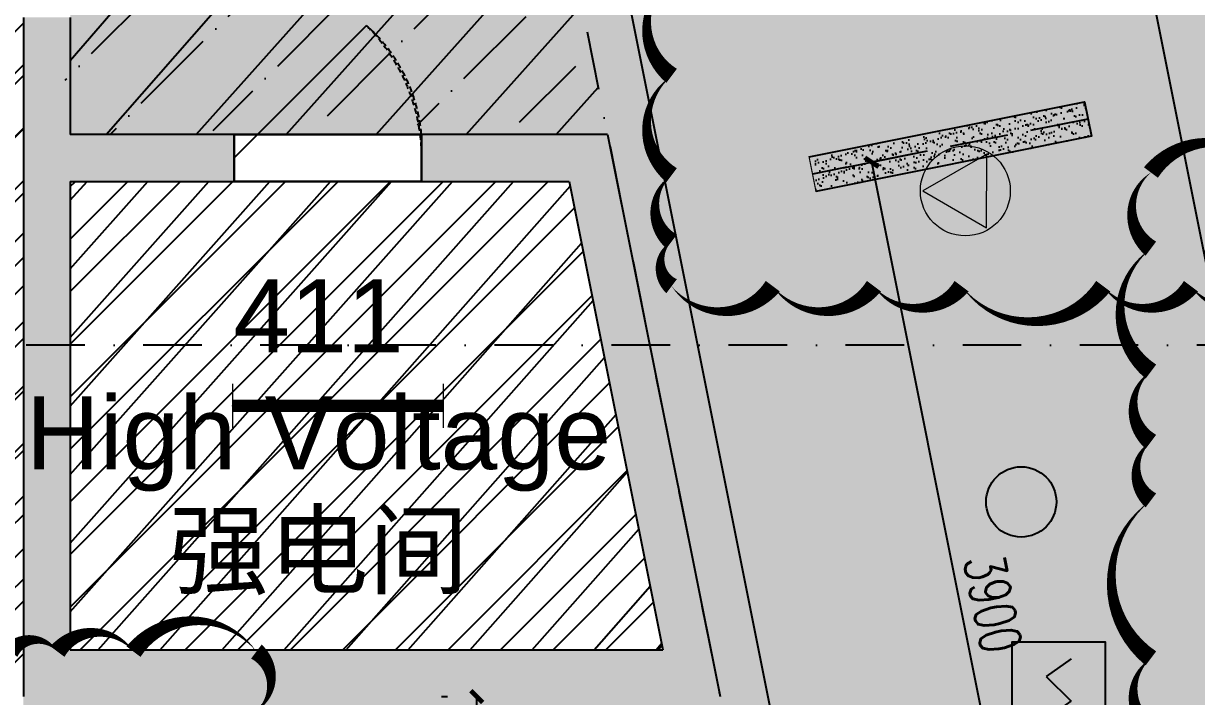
# Model space of a CAD drawing. Extents: x -354516 to 794396, y -401250 to -150594.
# Drawn here: x -20900 to -15889, y -334650 to -331776 of the extents above; entities that cross this region are included whole.
import ezdxf
from ezdxf.enums import TextEntityAlignment as Align

# ---------------------------------------------------------------- set-up
doc = ezdxf.new("R2010")
doc.units = 0
doc.header["$LTSCALE"] = 1000
doc.header["$MEASUREMENT"] = 0
for name, pattern in [('$0$HIDDEN', [0.375, 0.25, -0.125, 0, 0]), ('DASH', [0.35, 0.25, -0.1]), ('DASHDOT2', [0.5, 0.25, -0.125, 0, -0.125]), ('DOTE', [2.4200000000000004, 2, -0.2, 0.02, -0.2])]:
    doc.linetypes.add(name, pattern=pattern)
for name, color, linetype in [('0-吊顶材质', 251, 'Continuous'), ('0-吊顶边界', 36, 'Continuous'), ('0-房间名称', 2, 'Continuous'), ('0-火灾自动报警', 1, 'Continuous'), ('0-灯具', 20, 'Continuous'), ('0-灯具1', 40, 'Continuous'), ('0-灯具修改0109', 140, 'Continuous'), ('0-设备风口（修改）', 71, 'Continuous'), ('A-轴线1', 1, 'DOTE'), ('BPM', 4, 'Continuous'), ('LINE', 11, 'Continuous'), ('PUB_DIM', 3, 'Continuous'), ('S-PLT', 30, 'Continuous'), ('WALL', 2, 'Continuous'), ('墙体', 7, 'Continuous'), ('门图', 134, 'Continuous')]:
    doc.layers.add(name, color=color, linetype=linetype)
doc.layers.add('0-地面材质_material hatch', color=251, linetype='Continuous', transparency=0.3)
doc.layers.add('DIM_MODI-天花修改', color=3, linetype='Continuous', plot=False)
doc.styles.add('510p-04$0$Arial_2', font='arial.ttf', dxfattribs={"height": 6.392964071856287})
doc.styles.add('DIM_FONT', font='SIMPLEX', dxfattribs={"width": 0.7, "bigfont": 'GBCBIG'})
doc.dimstyles.new('_TCH_ARCH&&50', dxfattribs={"dimscale": 0.5, "dimtxt": 350, "dimasz": 100, "dimexe": 250, "dimexo": 300, "dimgap": 100, "dimtad": 1, "dimdec": 0, "dimzin": 0, "dimdsep": 46, "dimtxsty": 'DIM_FONT', "dimblk": 'ARCHTICK', "dimcen": 0.09, "dimclrd": 3, "dimclre": 3, "dimclrt": 7, "dimazin": 2, "dimtfac": 1, "dimtdec": 0, "dimtix": 1, "dimtmove": 2, "dimatfit": 3, "dimfxl": 0, "dimtolj": 1, "dimtzin": 0, "dimarcsym": 0})
pattern_1 = [(37.50000000000001, (-498310856.1664238, -3090192758.000448), (-7.086752787330918, 216.7676740139804), [0, -171, 0, -191.25, 0, -182.8125]), (7.499999999999999, (-498310856.1664238, -3090192758.000448), (199.0998793426193, 317.4914323383458), [0, -92.25, 0, -154.125, 0, -59.0625]), (327.5, (-498310994.5414238, -3090192758.000448), (350.3409594470432, 0.636643522908556), [0, -56.25, 0, -202.5, 0, -264.375]), (317.5, (-498310994.5414238, -3090192758.000448), (338.189243014383, 98.73850105510306), [0, -28.125, 0, -132.75, 0, -151.875])]
pattern_2 = [(45, (0, -378450), (-112.2532015133644, 112.2532015133644), [])]
pattern_3 = [(45, (-498310856.1664237, -3090192758.000448), (-212.1320343559642, 212.1320343559643), []), (45, (-498310644.0343897, -3090192758.000448), (-212.1320343559642, 212.1320343559643), [375, -75, 0, -75])]
pattern_4 = [(45, (-498310856.1664237, -3090192758.000448), (-132.5825214724777, 132.5825214724777), [])]

# ---------------------------------------------------------------- blocks, each defined once
blk = doc.blocks.new('PFV1')
at = {"color": 0, "linetype": 'ByBlock', "lineweight": -2}
for p, q in [((-8.876596426136985, 246.3417198565585), (-255.8765964261368, -179.4582801434426)), ((236.3234035738633, -180.4582801434426), (-8.876596426136985, 246.3417198565585)), ((-255.8765964261368, -179.4582801434426), (236.3234035738633, -180.4582801434426))]:
    blk.add_line(p, q, dxfattribs=at)
blk.add_circle((-9.476596436230466, -37.85828015566221), 300, dxfattribs=at)
blk = doc.blocks.new('$TwtSys$00000125')
blk.add_circle((0, 0, 1e-08), 0.6666666666666666)
blk = doc.blocks.new('510p-04$0$material tag')
blk = doc.blocks.new('dsgdfgdgd')
at = {"layer": '0-灯具1', "linetype": 'ByBlock'}
h = blk.add_hatch(dxfattribs=at)
h.set_pattern_fill('AR-SAND', color=256, scale=20)
h.set_pattern_definition([(37.50000000000001, (41936.38350665569, 6586.540706634521), (-1.60003129598405, 48.94132373293424), [0, -38.608, 0, -43.18000000000001, 0, -41.27500000000001]), (7.499999999999999, (41936.38350665569, 6586.540706634521), (44.95232831380026, 71.68251005683541), [0, -20.828, 0, -34.798, 0, -13.335]), (327.5, (41905.14150665569, 6586.540706634521), (79.0992370241458, 0.14371846785457), [0, -12.7, 0, -45.72, 0, -59.69]), (317.5, (41905.14150665569, 6586.540706634521), (76.35564524722973, 22.29293232572163), [0, -6.35, 0, -29.972, 0, -34.29])])
h.paths.add_polyline_path([(-600, -75), (-600, 75), (600, 75), (600, -75)])
at = {"layer": '0-灯具', "linetype": 'ByBlock'}
blk.add_lwpolyline([(-600, 75), (600, 75), (600, -75), (-600, -75)], dxfattribs=at)
at = {"layer": '0-灯具1', "color": 3, "linetype": 'DASH'}
blk.add_line((600, 0), (-600, 0), dxfattribs=at)
at = {"layer": '0-灯具1', "const_width": 5}
blk.add_lwpolyline([(-600, -75), (-600, 75), (600, 75), (600, -75)], close=True, dxfattribs=at)
blk = doc.blocks.new('YG')
at = {"layer": 'BPM', "color": 6, "ltscale": 2}
for p, q in [((53.03300858906005, 328.0330085889436), (-53.03300858894363, 253.03300858906)), ((-53.03300858894363, 253.03300858906), (53.03300858906005, 146.9669914110564)), ((-53.03300858906005, 71.96699141105637), (53.03300858906005, 146.9669914110564))]:
    blk.add_line(p, q, dxfattribs=at)
at = {"layer": 'BPM'}
blk.add_lwpolyline([(-200, 0), (200, 0), (200, 400), (-200, 400)], close=True, dxfattribs=at)
blk = doc.blocks.new('GRID')
at = {"layer": '墙体', "color": 250, "linetype": 'DASHDOT2', "lineweight": -3}
for p, q in [((17951.89992578036, 80687.29082160734), (34670.22339015937, -2904.326500287803)), ((57305.26613675383, 51886.54070517188), (-19063.61649328339, 51886.54070517182))]:
    blk.add_line(p, q, dxfattribs=at)
blk = doc.blocks.new('_ArchTick')
at = {"color": 0, "linetype": 'ByBlock', "const_width": 0.4}
blk.add_lwpolyline([(-0.5, -0.5), (0.5, 0.5)], dxfattribs=at)
blk = doc.blocks.new('*D252')
at = {"layer": 'Defpoints', "color": 0}
for p in [(-18963.49051553565, -334649.999998092), (-18963.49051553569, -334649.999998092), (-19198.50971532988, -335100.0000018186)]:
    blk.add_point(p, dxfattribs=at)
at = {"layer": 'PUB_DIM', "color": 3, "lineweight": -2}
for p, q in [((-19113.49051553565, -334649.999998092), (-19088.49051553569, -334649.999998092)), ((-18963.49051553569, -335100.0000018186), (-18963.49051553569, -334649.999998092)), ((-19048.50971532988, -335100.0000018186), (-18838.49051553569, -335100.0000018186))]:
    blk.add_line(p, q, dxfattribs=at)
at = {"layer": 'PUB_DIM', "color": 3, "lineweight": -2, "xscale": 50, "yscale": 50, "zscale": 50}
for p, rotation in [((-18963.49051553569, -334649.999998092), 90), ((-18963.49051553569, -335100.0000018186), 270)]:
    blk.add_blockref('_ArchTick', p, dxfattribs=dict(at, rotation=rotation))
at = {"layer": 'PUB_DIM', "color": 7, "insert": (-19100.99051553564, -334874.9999999553), "char_height": 175, "attachment_point": 5, "rotation": 90, "style": 'DIM_FONT'}
blk.add_mtext('\\A1;450', dxfattribs=at)
blk = doc.blocks.new('*D410')
at = {"layer": 'Defpoints', "color": 0}
for p in [(-16940.90336402203, -332301.288130394), (-17276.11968149169, -332368.3319455616), (-16176.0443848255, -336125.551557955)]:
    blk.add_point(p, dxfattribs=at)
at = {"layer": 'PUB_DIM', "color": 3, "lineweight": -2}
for p, q in [((-17087.99041882457, -332330.7057834193), (-17398.69222716047, -332392.846656416)), ((-16511.26070229516, -336192.5953731227), (-17276.11968149169, -332368.3319455616)), ((-16323.13143962804, -336154.9692109803), (-16633.83324796394, -336217.1100839771))]:
    blk.add_line(p, q, dxfattribs=at)
at = {"layer": 'PUB_DIM', "color": 3, "lineweight": -2, "xscale": 50, "yscale": 50, "zscale": 50}
for p, rotation in [((-17276.11968149169, -332368.3319455616), 101.3100231404074), ((-16511.26070229516, -336192.5953731227), 281.3100231404075)]:
    blk.add_blockref('_ArchTick', p, dxfattribs=dict(at, rotation=rotation))
at = {"layer": 'PUB_DIM', "color": 7, "insert": (-16758.86039165776, -334253.4974774023), "char_height": 175, "attachment_point": 5, "rotation": 281.31002314040745, "style": 'DIM_FONT'}
blk.add_mtext('\\A1;3900', dxfattribs=at)
blk = doc.blocks.new('PLM4')
at = {"color": 0, "linetype": 'ByBlock', "lineweight": -2}
for p, q in [((-600.0000000003638, 125), (-600.0000000003638, -125)), ((600.0000000003638, 125), (600.0000000003638, -125)), ((-600.0000000003638, 0), (600.0000000003638, 0))]:
    blk.add_line(p, q, dxfattribs=at)
at = {"color": 0, "linetype": 'ByBlock', "lineweight": -2, "const_width": 70}
blk.add_lwpolyline([(-600.0000000003638, 0), (600.0000000003638, 0)], dxfattribs=at)
at = {"color": 0, "linetype": 'ByBlock', "lineweight": -2}
for p in [(-600.0000000003638, 0), (0, 0), (600.0000000003638, 0)]:
    blk.add_point(p, dxfattribs=at)

msp = doc.modelspace()

# ---------------------------------------------------------------- hatches: boundary and pattern name
at = {"layer": '0-吊顶材质'}
h = msp.add_hatch(dxfattribs=at)
h.set_pattern_fill('AR-SAND', color=256, scale=112.5)
h.set_pattern_definition(pattern_1)
h.paths.add_polyline_path([(15808.94753703054, -332989.2170337616), (7900.000000060914, -332949.9999981248), (7900.000000060914, -332750.0011282288), (7100.000000060914, -332750.0011282288), (7100.000000060914, -332949.9999981248), (-7099.999999939086, -332949.9999981248), (-7099.999999939086, -332750.0011282288), (-7899.999999939086, -332750.0011282288), (-7899.999999939086, -332949.9999981248), (-14542.04931270945, -332949.9999981248), (-14582.0591033684, -332750.0031314217), (-15856.80864059794, -332750.0011282288), (-16296.80599462855, -330549.9999943101), (-15208.88730609286, -330549.9999962174), (-15208.88730609286, -329750.0000000321), (-15828.88730621207, -329750.0000000321), (-15829.8378740536, -329449.9999981248), (16208.88263005149, -329449.9999981248), (16208.88262999189, -329849.9999981248), (15508.88263005149, -329849.9999981248), (15508.88263005149, -330649.9999981248), (16268.97581037458, -330689.2170337616)])
h = msp.add_hatch(dxfattribs=at)
h.set_pattern_fill('AR-SAND', color=256, scale=112.5)
h.set_pattern_definition(pattern_1)
h.paths.add_polyline_path([(-27365.00971513856, -338749.9999981248), (-27365.00971549618, -336849.9999962174), (-21299.99999993909, -336849.9999947869), (-21299.99999993909, -337050.0000014626), (-20699.99999993909, -337050.0000014626), (-20699.99999993909, -334649.9999981248), (-17924.27878248561, -334649.9999981248), (-18404.27246141303, -332249.9292860352), (-20699.99999993909, -332249.9918256127), (-20699.99999993909, -330450.0000014626), (-20499.99999993909, -330450.0000014626), (-20499.99999993909, -330249.9999962174), (-18600.37271910775, -330250.0002861344), (-16900.37277674544, -338749.9999981248)])
h = msp.add_hatch(dxfattribs=at)
h.set_pattern_fill('EARTH', color=256, scale=1500)
h.set_pattern_definition([(0, (-498310856.1664238, -3090192758.000448), (375, 375), [375, -375]), (0, (-498310856.1664238, -3090192617.375448), (375, 375), [375, -375]), (0, (-498310856.1664238, -3090192476.750448), (375, 375), [375, -375]), (90, (-498310809.2914238, -3090192429.875448), (-374.9999999999999, 375), [375, -375]), (90, (-498310668.6664238, -3090192429.875448), (-374.9999999999999, 375), [375, -375]), (90, (-498310528.0414238, -3090192429.875448), (-374.9999999999999, 375), [375, -375])])
h.paths.add_polyline_path([(-8103.715947328688, -373809.9999981248), (-8639.715947388293, -371129.9999981248), (-7976.840821384074, -371129.9999981248), (-8738.3027152406, -367322.7170214974), (-8934.418992160441, -367361.9395394647), (-9267.810253082396, -365694.9518947923), (-9071.694624959113, -365655.7287693345), (-11035.34246486294, -355837.570359739), (-11231.45859986413, -355876.7935872399), (-11564.85000276435, -354209.805232557), (-11368.73437464106, -354170.5821070992), (-12441.28369611371, -348807.8642034852), (-12637.39983111489, -348847.0874309861), (-12970.79123401511, -347180.0990763032), (-12774.67560589183, -347140.8759508454), (-14767.72463184464, -337175.6308198296), (-14963.83627062905, -337214.8531475388), (-16296.80599462855, -330549.9999943101), (-16408.88730609286, -330549.9999943101), (-16408.88730603326, -330249.9999962174), (-18600.37271910775, -330250.0002861344), (-9888.598650871398, -373808.8313947045)])
h = msp.add_hatch(dxfattribs=at)
h.set_pattern_fill('ANSI31', color=256, scale=100)
h.set_pattern_definition(pattern_2)
h.paths.add_polyline_path([(-24000.00467675924, -330450.0000014626), (-20899.99999987942, -330450.0000014626), (-20899.99999740809, -336449.9293022461), (-24000.00467428791, -336449.9293022461)])
h = msp.add_hatch(dxfattribs=at)
h.set_pattern_fill('ANSI31', color=256, scale=100)
h.set_pattern_definition(pattern_2)
h.paths.add_polyline_path([(-18428.294338132, -333150.0000014626), (-20699.99999993923, -333150.0000014626), (-20699.99999993923, -334017.828667196), (-18254.72860498534, -334017.828667196)])
h.paths.add_polyline_path([(-18254.72860498534, -334017.828667196), (-20699.99999993923, -334017.828667196), (-20699.99999993923, -334450.0000014624), (-18168.29433813205, -334450.0000014624)])
h.paths.add_polyline_path([(-18568.29433813202, -332450.0000014626), (-20699.99999993923, -332450.0000014626), (-20699.99999993923, -333150.0000014626), (-18428.294338132, -333150.0000014626)])
h.paths.add_polyline_path([(-14706.01009320919, -333150.0000014626), (-15368.88262997628, -333150.0000014626), (-15194.93946405477, -334019.7158310702, -0.1251437151764698), (-14488.4908749591, -334237.5960927131)])
h.paths.add_polyline_path([(-15368.88262997628, -333150.0000014626), (-15572.84808604213, -333150.0000014626), (-15399.28235290364, -334017.828667196), (-15270.15867858988, -334017.828667196, -0.01254245348242485), (-15194.93946405477, -334019.7158310702)])
h.paths.add_polyline_path([(-15408.8824039473, -332950.0011316076), (-15612.84786001126, -332950.0011316076), (-15572.84808604213, -333150.0000014626), (-15368.88262997628, -333150.0000014626)])
h.paths.add_polyline_path([(-14746.00986718021, -332950.0011316076), (-15408.8824039473, -332950.0011316076), (-15368.88262997628, -333150.0000014626), (-14706.01009320919, -333150.0000014626)])
h.paths.add_polyline_path([(-14488.4908749591, -334237.5960927131, 0.12514371517647), (-15194.93946405477, -334019.7158310702), (-15061.89185333272, -334684.9538846805), (-14571.6015154873, -334586.8958171114), (-14424.51441413344, -334557.4783968414)])
h.paths.add_polyline_path([(-15194.93946405477, -334019.7158310702, 0.0125424534824263), (-15270.15867858989, -334017.828667196), (-15399.28235290364, -334017.828667196), (-15258.01248417952, -334724.1780108499), (-15061.89185333272, -334684.9538846805)])
h.paths.add_polyline_path([(-14630.43635602872, -334802.6235657635), (-15022.66862630507, -334881.0700198187), (-14846.16392457302, -335763.593528479), (-14453.93165429667, -335685.1470744237)])
h.paths.add_polyline_path([(-15022.66862630507, -334881.0700198187), (-15218.78925715369, -334920.2941459885), (-15042.28455542973, -335802.8176546503), (-14846.16392457302, -335763.593528479)])
at = {"layer": '0-地面材质_material hatch'}
h = msp.add_hatch(dxfattribs=at)
h.set_pattern_fill('ANSI35', color=256, scale=1500)
h.set_pattern_definition([(45, (-498310856.1664237, -3090192758.000448), (-265.1650429449553, 265.1650429449554), []), (45, (-498310591.0013812, -3090192758.000448), (-265.1650429449553, 265.1650429449554), [468.75, -93.75, 0, -93.75])])
h.paths.add_polyline_path([(11204.4291444663, -368249.5220680558), (11202.84258767404, -368249.5220680558), (12024.33357074299, -364149.9999366127), (11820.37277748623, -364149.9999981247), (12883.12150331774, -358789.531920942), (13283.04164013419, -358869.4359713871), (13573.27594378743, -357397.8632761318), (13186.27167370357, -357320.505496534), (14564.80056264438, -350406.8581114136), (14959.43440664373, -350485.7868655948), (15253.92366540991, -349014.978212717), (14859.82582500019, -348936.2442469918), (15580.30678048172, -345344.8593139969), (15972.52623797323, -345422.9472684796), (16268.12977726128, -343952.5956239636), (15875.41756441631, -343873.8191500031), (16903.21213295498, -338750.5665512406), (17104.33354630508, -338750.000058683), (18804.33355840483, -330249.9999981247), (18008.87795325556, -330249.9999981247), (18008.87795325554, -330249.99999833), (17008.87795331514, -330249.9999978532), (17008.87795331516, -330249.9999981247), (16308.8826300744, -330249.9999981247), (16308.8826300744, -330650.0000014626), (15508.8826300148, -330650.0000014626), (15508.8826300744, -329850.0000014626), (16134.40212591925, -329850.0000014626), (16134.40212597885, -329450.0782871567), (-15658.7115974804, -329450.0000014626), (-15658.7115974804, -329750.0000014626), (-15208.88730606995, -329750.0000014626), (-15208.88730606995, -330550.0000014626), (-16408.88730606995, -330550.0000014626), (-16408.88730640482, -329544.5703533465), (-18499.99999990599, -329544.5703542714), (-18499.99999990308, -330244.5703498409), (-18805.41948791261, -330244.5703498409), (-17104.33356473408, -338749.9999981247), (-16900.37296298704, -338749.9990659081), (-16529.80953899584, -340602.8161859833), (-16922.00629271229, -340681.1682076525), (-16627.75313831528, -342152.4322919916), (-16235.60150614939, -342073.8563499771), (-14201.79595485888, -352205.7793073975), (-14597.50992849115, -352285.1138099988), (-14296.20185884479, -353754.5603594144), (-13914.73662087879, -353678.180777105), (-12594.53895631991, -360279.1691003166), (-12986.81325973207, -360357.4053900937), (-12692.59688544137, -361828.4872615468), (-12300.3728315588, -361749.9997239434), (-11820.37283215485, -364149.9997210823), (-12024.33381018601, -364149.9995751702), (-10724.35945661586, -370649.9999980944), (-13199.99999994277, -370649.9999980944), (-13199.99999992869, -372649.9999981184), (-10324.42009220173, -372649.9999980939), (-10092.53203288279, -373808.8313947045), (-8103.715945577242, -373809.9999981247), (-8639.715949451544, -371130.0000014626), (8639.715949619196, -371130.0000014626), (8103.715948009871, -373809.9999981247), (10092.56727918424, -373808.8313942276), (10324.40867567861, -372649.999998093), (13200.00000007131, -372649.9999980847), (13200.00000007131, -370649.9999980934), (10724.35945679504, -370649.9999980934)])
h.paths.add_polyline_path([(-7647.001256084062, -368699.9951997124), (-13983.25311008654, -337018.7358894669), (-14963.84362230263, -337214.8549285256), (-15856.80864057503, -332750.0011282288), (-14582.05910334549, -332750.0031314217), (-14228.40829566679, -334518.2571697556), (-13689.08892402611, -334410.3932953202), (-13689.07890671356, -334410.3912954701), (-12610.4401634918, -334194.6635465993), (-12610.45018080435, -334194.6655469261), (-11237.6372348424, -333920.1029577576), (-11237.62721814898, -333920.100957751), (-10158.98847486761, -333704.3732088802), (-10158.98847488127, -333704.3732056938), (-9178.41781589947, -333508.2590737664), (-9129.577432369806, -333752.4609914147), (14637.0002884511, -333750.0000014626), (8227.000288451098, -365799.9999981247), (7646.961810434244, -368699.9971995674), (7000.000000024222, -368699.9971995674), (6985.295029664419, -368699.9951997124), (6099.989983344458, -368699.9951963745), (6100.000000060796, -368699.9951996804), (5000.000000060796, -368699.9951996804), (5000.000000083826, -368699.9971995674), (3799.990357125185, -368699.9971995674), (-6950.117393529035, -368699.9971995674)], flags=16)
h.paths.add_polyline_path([(-8934.416185235597, -367361.940027269), (-9267.817872082807, -365694.9537291848), (-9071.702243959524, -365655.730603727), (-9042.284823810674, -365802.8177051865), (-8650.05201921425, -365724.37114385), (-8679.459155416109, -365577.2819862686), (-8483.349074577905, -365538.0599699341), (-8149.961928581812, -367205.0491752945), (-8346.078063821413, -367244.2724023186), (-8375.484665965654, -367097.1831369721), (-8767.72775427065, -367175.6317553841), (-8738.300050234415, -367322.7167997681)], flags=16)
h.paths.add_polyline_path([(-11231.44565091095, -355876.7913084351), (-11564.84733775816, -354209.8050103508), (-11368.73170963488, -354170.5818848931), (-11339.31428948603, -354317.6689863526), (-10947.0814848896, -354239.2224250161), (-10976.48862109146, -354092.1332674347), (-10780.37854025326, -354052.9112511002), (-10446.99139425717, -355719.9004564606), (-10643.10752949677, -355759.1236834847), (-10672.51413164101, -355612.0344181382), (-11064.757219946, -355690.4830365502), (-11035.32951590977, -355837.5680809342)], flags=16)
h.paths.add_polyline_path([(8149.961928749464, -367205.0491752945), (8483.349074745558, -365538.0599699341), (8679.459155583761, -365577.2819862686), (8650.052019381903, -365724.37114385), (9042.284823978327, -365802.8177051865), (9071.702244127177, -365655.730603727), (9267.81787225046, -365694.9537291848), (8934.41618540325, -367361.940027269), (8738.300050402067, -367322.7167997681), (8767.727754438303, -367175.6317553841), (8375.484666133307, -367097.1831369721), (8346.078063989065, -367244.2724023186)], flags=16)
h.paths.add_polyline_path([(-12637.3868819829, -348847.0851517044), (-12970.78856883011, -347180.0988536202), (-12774.67294070683, -347140.8757281624), (-12745.25552055798, -347287.9628296219), (-12353.02271596155, -347209.5162682854), (-12382.42985216341, -347062.4271107041), (-12186.31977132521, -347023.2050943695), (-11852.93262532911, -348690.1942997299), (-12049.04876056872, -348729.417526754), (-12078.45536271296, -348582.3282614075), (-12470.69845101795, -348660.7768798195), (-12441.27074698172, -348807.8619242035)], flags=16)
h.paths.add_polyline_path([(10446.99139442482, -355719.9004564606), (10780.37854042091, -354052.9112511002), (10976.48862125912, -354092.1332674347), (10947.08148505726, -354239.2224250161), (11339.31428965368, -354317.6689863526), (11368.73170980253, -354170.5818848931), (11564.84733792581, -354209.8050103508), (11231.4456510786, -355876.7913084351), (11035.32951607742, -355837.5680809342), (11064.75722011366, -355690.4830365502), (10672.51413180866, -355612.0344181382), (10643.10752966442, -355759.1236834847)], flags=16)
h.paths.add_polyline_path([(11852.93262549677, -348690.1942997299), (12186.31977149286, -347023.2050943695), (12382.42985233106, -347062.4271107041), (12353.02271612921, -347209.5162682854), (12745.25552072563, -347287.9628296219), (12774.67294087448, -347140.8757281624), (12970.78856899776, -347180.0988536202), (12637.38688215055, -348847.0851517044), (12441.27074714937, -348807.8619242035), (12470.69845118561, -348660.7768798195), (12078.45536288061, -348582.3282614075), (12049.04876073637, -348729.417526754)], flags=16)
h.paths.add_polyline_path([(14149.98015388288, -337205.0568271004), (14483.36729987898, -335538.06762174), (14679.47738071718, -335577.2896380745), (14650.07024451532, -335724.3787956559), (15042.30304911175, -335802.8253569924), (15071.7204692606, -335655.7382555329), (15267.83609738388, -335694.9613809906), (14934.43441053667, -337361.9476790749), (14738.31827553549, -337322.724451574), (14767.74597957172, -337175.63940719), (14375.50289126673, -337097.190788778), (14346.09628912248, -337244.2800541245)], flags=16)
h = msp.add_hatch(dxfattribs=at)
h.set_pattern_fill('ANSI35', color=256, scale=1200)
h.set_pattern_definition(pattern_3)
edge = h.paths.add_edge_path()
edge.add_line((-23530.90999660454, -372649.3737750374), (-19901.51054892502, -372650.6128435456))
edge.add_line((-19901.51054892502, -372650.6128435456), (-19901.51054892502, -369049.5400500618))
edge.add_line((-19901.51054892502, -369049.5400500618), (-23028.54104319773, -369049.5400500618))
edge.add_line((-23028.54104319773, -369049.5400500618), (-23628.54067108593, -366049.5419106804))
edge.add_line((-23628.54067108593, -366049.5419106804), (-19898.51838461123, -366049.5419106804))
edge.add_line((-19898.51838461123, -366049.5419106804), (-19898.51895627937, -365850.7338047348))
edge.add_line((-19898.51895627937, -365850.7338047348), (-19800.01475254259, -365850.7332382523))
edge.add_line((-19800.01475254259, -365850.7332382523), (-19800.02050349674, -364850.7332382523))
edge.add_line((-19800.02050349674, -364850.7332382523), (-19900.02050349674, -364850.7338133179))
edge.add_line((-19900.02050349674, -364850.7338133179), (-19900.0245362278, -364149.50090793))
edge.add_line((-19900.0245362278, -364149.50090793), (-23946.34214905996, -364158.4515388362))
edge.add_line((-23946.34214905996, -364158.4515388362), (-28932.10526835918, -338750.0049679279))
edge.add_line((-28932.10526835918, -338750.0049679279), (-27565.00989464483, -338749.5115061127))
edge.add_line((-27565.00989464483, -338749.5115061127), (-27565.00971511564, -338550.7228551232))
edge.add_line((-27565.00971511564, -338550.7228551232), (-27365.00971511126, -338550.7228551215))
edge.add_line((-27365.00971511126, -338550.7228551215), (-27365.00971505166, -337550.7228551215))
edge.add_line((-27365.00971505166, -337550.7228551215), (-27565.00971505604, -337550.7228551232))
edge.add_line((-27565.00971505604, -337550.7228551232), (-27565.00971505604, -336849.9999962174))
edge.add_line((-27565.00971505604, -336849.9999962174), (-28949.23572812042, -336849.9999962174))
edge.add_arc((-28949.2357280568, -336749.9999964558), 99.99999976158142, 90.0000000364521, 269.99999996354785, ccw=False)
edge.add_line((-28949.23572812042, -336649.9999966942), (-28400.00971516145, -336649.9999964139))
edge.add_line((-28400.00971516145, -336649.9999964139), (-28400.00971516145, -333849.9924456975))
edge.add_line((-28400.00971516145, -333849.9924456975), (-30068.54614970646, -333849.5145187699))
edge.add_line((-30068.54614970646, -333849.5145187699), (-30828.54441688023, -330049.523182901))
edge.add_line((-30828.54441688023, -330049.523182901), (-32050.88012877665, -330049.523182901))
edge.add_line((-32050.88012877665, -330049.523182901), (-31913.91144523583, -330734.3666010224))
edge.add_line((-31913.91144523583, -330734.3666010224), (-32011.97848043404, -330753.9800076805))
edge.add_line((-32011.97848043404, -330753.9800076805), (-31658.96944264136, -332519.0252237641))
edge.add_line((-31658.96944264136, -332519.0252237641), (-31560.91137102804, -332499.4136104904))
edge.add_line((-31560.91137102804, -332499.4136104904), (-31313.92041996679, -333734.3683948838))
edge.add_line((-31313.92041996679, -333734.3683948838), (-31411.97848108969, -333753.9800072037))
edge.add_line((-31411.97848108969, -333753.9800072037), (-31058.96944305859, -335519.0252247177))
edge.add_line((-31058.96944305859, -335519.0252247177), (-30960.91138282976, -335499.4136128746))
edge.add_line((-30960.91138282976, -335499.4136128746), (-30713.92042616568, -336734.3683967911))
edge.add_line((-30713.92042616568, -336734.3683967911), (-30811.96913448534, -336753.9800086342))
edge.add_line((-30811.96913448534, -336753.9800086342), (-30458.96008912287, -338519.0252237641))
edge.add_line((-30458.96008912287, -338519.0252237641), (-30360.90202305279, -338499.4136114441))
edge.add_line((-30360.90202305279, -338499.4136114441), (-30113.9110663887, -339734.3683953606))
edge.add_line((-30113.9110663887, -339734.3683953606), (-30211.9691275712, -339753.9800072037))
edge.add_line((-30211.9691275712, -339753.9800072037), (-29858.96008942089, -341519.0252251946))
edge.add_line((-29858.96008942089, -341519.0252251946), (-29760.90202376805, -341499.413611921))
edge.add_line((-29760.90202376805, -341499.413611921), (-29513.91107264719, -342734.3683967911))
edge.add_line((-29513.91107264719, -342734.3683967911), (-29611.96912488899, -342753.9800067269))
edge.add_line((-29611.96912488899, -342753.9800067269), (-28658.9600959178, -347519.0252251946))
edge.add_line((-28658.9600959178, -347519.0252251946), (-28560.90202990732, -347499.4136133515))
edge.add_line((-28560.90202990732, -347499.4136133515), (-28313.91107878647, -348734.3683982216))
edge.add_line((-28313.91107878647, -348734.3683982216), (-28411.96912691555, -348753.9800076805))
edge.add_line((-28411.96912691555, -348753.9800076805), (-28058.96008912287, -350519.0252237641))
edge.add_line((-28058.96008912287, -350519.0252237641), (-27960.90202305279, -350499.4136114441))
edge.add_line((-27960.90202305279, -350499.4136114441), (-27713.9110663887, -351734.3683953606))
edge.add_line((-27713.9110663887, -351734.3683953606), (-27811.9691275712, -351753.9800072037))
edge.add_line((-27811.9691275712, -351753.9800072037), (-27458.9600895401, -353519.0252247177))
edge.add_line((-27458.9600895401, -353519.0252247177), (-27360.90202382765, -353499.413611921))
edge.add_line((-27360.90202382765, -353499.413611921), (-27113.9110727664, -354734.3683963143))
edge.add_line((-27113.9110727664, -354734.3683963143), (-27211.96912488899, -354753.9800067269))
edge.add_line((-27211.96912488899, -354753.9800067269), (-26258.96009579859, -359519.0252256714))
edge.add_line((-26258.96009579859, -359519.0252256714), (-26160.90203545056, -359499.4136143051))
edge.add_line((-26160.90203545056, -359499.4136143051), (-25913.91107878647, -360734.3683982216))
edge.add_line((-25913.91107878647, -360734.3683982216), (-26011.96909532509, -360753.9800010048))
edge.add_line((-26011.96909532509, -360753.9800010048), (-25058.96006605587, -365519.025220903))
edge.add_line((-25058.96006605587, -365519.025220903), (-24960.90200046263, -365499.4136076294))
edge.add_line((-24960.90200046263, -365499.4136076294), (-24713.91104934178, -366734.3683924996))
edge.add_line((-24713.91104934178, -366734.3683924996), (-24811.96913436613, -366753.9800091111))
edge.add_line((-24811.96913436613, -366753.9800091111), (-24458.96008912287, -368519.0252237641))
edge.add_line((-24458.96008912287, -368519.0252237641), (-24360.90201750956, -368499.4136104904))
edge.add_line((-24360.90201750956, -368499.4136104904), (-24113.9110663887, -369734.3683953606))
edge.add_line((-24113.9110663887, -369734.3683953606), (-24211.96913508139, -369753.9800086342))
edge.add_line((-24211.96913508139, -369753.9800086342), (-23858.96008942089, -371519.0252251946))
edge.add_line((-23858.96008942089, -371519.0252251946), (-23760.90202376805, -371499.413611921))
edge.add_line((-23760.90202376805, -371499.413611921), (-23530.90999660454, -372649.3737750374))
h = msp.add_hatch(dxfattribs=at)
h.set_pattern_fill('ANSI31', color=256, scale=1500)
h.set_pattern_definition(pattern_4)
h.paths.add_polyline_path([(-21300.00000189394, -336449.9293042232), (-24000.00000189394, -336449.9293042232), (-24000.00201175175, -330249.9999981247), (-21499.99999991617, -330249.9999981247), (-21499.99999991617, -330449.9999981247), (-20899.99733505211, -330449.9999981247), (-20899.99999991617, -336449.9999981247), (-21299.99999991617, -336449.9999981247)])
h = msp.add_hatch(dxfattribs=at)
h.set_pattern_fill('ANSI35', color=256, scale=1200)
h.set_pattern_definition(pattern_3)
h.paths.add_polyline_path([(-18764.28083488903, -330450.1335249268), (-20700.03193334303, -330450.1335239731), (-20700.03193334303, -332250.0628118836), (-18404.29971799812, -332250.0628118836)])
h = msp.add_hatch(dxfattribs=at)
h.set_pattern_fill('ANSI31', color=256, scale=1500)
h.set_pattern_definition(pattern_4)
h.paths.add_polyline_path([(-20699.9973348733, -332450.0002203308), (-20699.9973348733, -334450.0002203308), (-18168.29167309961, -334450.0002203308), (-18568.29167309961, -332450.0002203308)])
h = msp.add_hatch(dxfattribs=at)
h.set_pattern_fill('ANSI35', color=256, scale=1200)
h.set_pattern_definition(pattern_3)
h.paths.add_polyline_path([(-20701.51522538624, -336849.5220675789), (-27366.50551137886, -336849.5220690094), (-27366.50551131926, -338749.5116854035), (-17105.8396527525, -338749.5209513031), (-17925.80906311236, -334649.4513588272), (-20701.51522538624, -334649.4513588272)])
h.paths.add_polyline_path([(19698.48945232668, -366049.4911480271), (19698.48945232668, -364149.5220480286), (12022.83179124632, -364149.5220570885), (11202.84258767404, -368249.5220680558), (13198.48945179024, -368249.5220699631), (13198.48945184984, -366049.5220694863)])
h.paths.add_polyline_path([(-19700.01475248299, -364149.5024237953), (-19700.01475242338, -364850.7332377755), (-19800.01475242338, -364850.7332377755), (-19800.01475254259, -365850.7332377755), (-19701.51054880581, -365850.7332387291), (-19700.01820806227, -366049.5396552407), (-13201.51054874621, -366049.5220694863), (-13201.51054856739, -368249.5220666252), (-11205.86368468962, -368249.5220680558), (-12025.85304686985, -364149.5212631546)])
h.paths.add_polyline_path([(27200.0097153429, -338749.5219202362), (27200.0097153429, -338550.7228551232), (27300.0097152833, -338550.7228551232), (27300.0097152833, -337550.7228551232), (27200.0097152833, -337550.7228546463), (27200.0097152833, -336849.9999981247), (21300.00000014343, -336849.9999981247), (21300.00000008383, -337050.0000019394), (20700.00000008383, -337050.0000014626), (20699.74871482887, -336649.5112829529), (20698.49412801304, -336649.5112829529), (20698.49412825146, -334649.4513607346), (17922.8324737791, -334649.4513607346), (17102.76511439123, -338749.5209513031)])
at = {"layer": 'WALL'}
h = msp.add_hatch(color=250, dxfattribs=at)
h.dxf.hatch_style = 1
h.paths.add_polyline_path([(-20699.99999993952, -332449.9918256456), (-19999.99727659842, -332449.9727563569), (-20000.00272494541, -332249.9727564308), (-20699.99999993907, -332249.9918255711), (-20699.99999993915, -331749.9999980914), (-20899.99999993927, -331749.9999980914), (-20899.99999993935, -332249.999998092), (-20899.99999993935, -334649.9999980918), (-20899.99999993935, -336450.0000014626), (-20699.99999993935, -336450.0000014626), (-20699.99999993918, -334649.9999980919), (-17924.27878248731, -334649.999998092), (-18404.27246141483, -332249.9292859699), (-19200.00272524224, -332249.9509630428), (-19199.99727689525, -332449.950962969), (-18568.2337194862, -332449.9337526336), (-18168.23752337105, -334449.9999980918), (-20699.99999993952, -334449.9999980917)])

# ---------------------------------------------------------------- linework, layer by layer
at = {"layer": '0-吊顶边界'}
for points in [[(15810.81093678864, -332979.9662734471), (7900.000000060914, -332949.9999981248), (7900.000000060914, -332750.0011282288), (7100.000000060914, -332750.0011282288), (7100.000000060914, -332949.9999981248), (-7099.999999939086, -332949.9999981248), (-7099.999999939086, -332750.0011282288), (-7899.999999939086, -332750.0011282288), (-7899.999999939086, -332949.9999981248), (-14542.04931270945, -332949.9999981248), (-14582.0591033684, -332750.0031314217), (-15856.80864059794, -332750.0011282288), (-16296.80599462855, -330549.9999943101), (-15208.88730609286, -330549.9999962174), (-15208.88730609286, -329750.0000000321), (-15828.88730621207, -329750.0000000321), (-15829.8378740536, -329449.9999981248), (16208.88263005149, -329449.9999981248), (16208.88262999189, -329849.9999981248), (15508.88263005149, -329849.9999981248), (15508.88263005149, -330649.9999981248), (16276.80600690973, -330650.0000014626)], [(-8103.715947328688, -373809.9999981248), (-8639.715947388293, -371129.9999981248), (-7976.840821384074, -371129.9999981248), (-8738.3027152406, -367322.7170214974), (-8934.418992160441, -367361.9395394647), (-9267.810253082396, -365694.9518947923), (-9071.694624959113, -365655.7287693345), (-11035.34246486294, -355837.570359739), (-11231.45859986413, -355876.7935872399), (-11564.85000276435, -354209.805232557), (-11368.73437464106, -354170.5821070992), (-12441.28369611371, -348807.8642034852), (-12637.39983111489, -348847.0874309861), (-12970.79123401511, -347180.0990763032), (-12774.67560589183, -347140.8759508454), (-14767.72463184464, -337175.6308198296), (-14963.83627062905, -337214.8531475388), (-16296.80599462855, -330549.9999943101), (-16408.88730609286, -330549.9999943101), (-16408.88730603326, -330249.9999962174), (-18600.37271910775, -330250.0002861344), (-9888.60649740565, -373808.8313947045)]]:
    msp.add_lwpolyline(points, close=True, dxfattribs=at)
at = {"layer": '0-吊顶边界', "color": 250}
msp.add_lwpolyline([(-19199.99727689525, -332449.950962969), (-20000.00272494541, -332449.950962969), (-20000.00272494541, -332249.9727564308), (-19199.99727689525, -332249.9727564308)], close=True, dxfattribs=at)
at = {"layer": '0-地面材质_material hatch', "color": 250}
msp.add_lwpolyline([(-19200.00272524224, -332249.9509630428), (-19999.99727659842, -332249.9509630428), (-19999.99727659842, -332449.9727563569), (-19200.00272524224, -332449.9727563569)], close=True, dxfattribs=at)
at = {"layer": '0-灯具修改0109'}
msp.add_lwpolyline([(-15650.94107142365, -329893.7691427984, 0, 75, 0.5), (-15939.07092623861, -329893.7691427984, 0, 75, 0.5), (-16717.02153423899, -329893.7691427984, 0, 75, 0.5), (-17062.77736001693, -329893.7691427984, 0, 75, 0.5), (-17667.85005512833, -329893.7691427984, 0, 75, 0.5), (-18131.16286167078, -329893.7691427984, 0, 75, 0.5), (-18131.16286167078, -330123.7638485566, 0, 75, 0.5), (-18131.16286167078, -330495.2937578582, 0, 75, 0.5), (-18131.16286167078, -330707.5965631735, 0, 75, 0.5), (-18131.16286167078, -330884.5155676028, 0, 75, 0.5), (-18131.16286167078, -331362.196879562, 0, 75, 0.5), (-18131.16286167078, -331574.4996848772, 0, 75, 0.5), (-18131.16286167078, -331999.1052955077, 0, 75, 0.5), (-18131.16286167078, -332423.7109061382, 0, 75, 0.5), (-18131.16286167078, -332706.7813132252, 0, 75, 0.5), (-18131.16286167078, -332897.5, 0, 75, 0.5), (-17698.96807944835, -332897.5, 0, 75, 0.5), (-17266.77329722592, -332897.5, 0, 75, 0.5), (-16892.20448596647, -332897.5, 0, 75, 0.5), (-16287.13179085507, -332897.5, 0, 75, 0.5), (-15912.56297959563, -332897.5, 0, 75, 0.5), (-15537.99416833619, -332897.5, 0, 75, 0.5)], format="xyseb", dxfattribs=at)
at = {"layer": '0-设备风口（修改）'}
msp.add_lwpolyline([(-20956, -334458, 0, 75, 0.5), (-20956, -334783, 0, 75, 0.5), (-20956, -335308, 0, 75, 0.5), (-20956, -335608, 0, 75, 0.5), (-20956, -335858, 0, 75, 0.5), (-20956, -336161, 0, 75, 0.5), (-20656, -336161, 0, 75, 0.5), (-20056, -336161, 0, 75, 0.5), (-19905, -336161, 0, 75, 0.5), (-19905, -335761, 0, 75, 0.5), (-19905, -335461, 0, 75, 0.5), (-19905, -335086, 0, 75, 0.5), (-19905, -334711, 0, 75, 0.5), (-19905, -334458, 0, 75, 0.5), (-20430, -334458, 0, 75, 0.5), (-20755, -334458, 0, 75, 0.5)], format="xyseb", close=True, dxfattribs=at)
at = {"layer": 'DIM_MODI-天花修改'}
msp.add_lwpolyline([(-15570.35852441285, -332412.0926824659, 0, 75, 0.5), (-16083.6484426735, -332412.0926824659, 0, 75, 0.5), (-16083.6484426735, -332737.0926824659, 0, 75, 0.5), (-16083.6484426735, -333262.0926824659, 0, 75, 0.5), (-16083.6484426735, -333562.0926824659, 0, 75, 0.5), (-16083.6484426735, -333812.0926824659, 0, 75, 0.5), (-16083.6484426735, -334487.0926824659, 0, 75, 0.5), (-16083.6484426735, -334787.0926824659, 0, 75, 0.5), (-16083.6484426735, -335387.0926824659, 0, 75, 0.5), (-16083.6484426735, -335987.0926824659, 0, 75, 0.5), (-16083.6484426735, -336387.0926824659, 0, 75, 0.5), (-16083.6484426735, -336687.0926824659, 0, 75, 0.5), (-16083.6484426735, -337062.0926824659, 0, 75, 0.5), (-16083.6484426735, -337327.2017200319, 0, 75, 0.5), (-15758.6484426735, -337327.2017200319, 0, 75, 0.5)], format="xyseb", dxfattribs=at)
at = {"layer": 'WALL', "color": 0}
for p, q in [((-20899.99999993927, -331749.9999980914), (-20899.99999993935, -332249.999998092)), ((-20699.99999993915, -331749.9999980914), (-20699.99999993907, -332249.9918255711)), ((-20899.99999993935, -332249.999998092), (-20899.99999993935, -334649.9999980918)), ((-20000.00272494541, -332249.9727564308), (-20699.99999993907, -332249.9918255711)), ((-19999.99727659842, -332449.9727563569), (-20000.00272494541, -332249.9727564308)), ((-18404.27246141483, -332249.9292859699), (-19200.00272524224, -332249.9509630428)), ((-19200.00272524224, -332249.9509630428), (-19199.99727689525, -332449.950962969)), ((-18404.27246141483, -332249.9292859699), (-17924.27878248731, -334649.999998092)), ((-20699.99999993952, -332449.9918256456), (-19999.99727659842, -332449.9727563569)), ((-20699.99999993952, -332449.9918256456), (-20699.99999993952, -334449.9999980917)), ((-19199.99727689525, -332449.950962969), (-18568.2337194862, -332449.9337526336)), ((-18568.2337194862, -332449.9337526336), (-18168.23752337105, -334449.9999980918)), ((-20699.99999993952, -334449.9999980917), (-18168.23752337105, -334449.9999980918))]:
    msp.add_line(p, q, dxfattribs=at)
at = {"layer": '门图', "color": 145}
msp.add_line((-20000.00000077226, -332349.9727563941), (-19434.3299862854, -331784.2719214024), dxfattribs=at)
at = {"layer": '门图', "color": 250, "linetype": '$0$HIDDEN', "ltscale": 0.1}
msp.add_arc((-19903.48841948948, -332312.145641739), 706.2296369231767, 5.052343774457956, 48.37025964293348, dxfattribs=at)
at = {"layer": '门图', "color": 250, "linetype": '$0$HIDDEN', "ltscale": 0.1, "extrusion": (0, 0, -1)}
msp.add_ellipse((-20000.00000077337, -332349.9727563951), major_axis=(565.6854249501853, 565.6854249501854), ratio=0.9999999999999212, start_param=-2.724173494428328e-05, end_param=0.7853709216625511, dxfattribs=at)

# ---------------------------------------------------------------- block references
at = {"layer": '0-房间名称'}
ref = msp.add_blockref('510p-04$0$material tag', (-200018.9861858475, -408856.0073056542), dxfattribs=dict(at, xscale=3.125, yscale=3.125, zscale=3.125))
ref.add_attrib('ROOM_TAG', '411', dxfattribs={"layer": '0', "height": 312.5, "style": '510p-04$0$Arial_2'}).set_placement((-19639.34441560385, -333023.8098187768), align=Align.MIDDLE_CENTER)
ref.add_attrib('NAME_ENG', 'High Voltage', dxfattribs={"layer": '0', "height": 312.5, "style": '510p-04$0$Arial_2'}).set_placement((-19639.34441560385, -333523.8098187768), align=Align.MIDDLE_CENTER)
ref.add_attrib('NAME_CN', '强电间', dxfattribs={"layer": '0', "height": 312.5, "style": '510p-04$0$Arial_2'}).set_placement((-19639.34441560385, -334023.8098187768), align=Align.MIDDLE_CENTER)
at = {"layer": '0-火灾自动报警', "color": 1, "lineweight": 13, "xscale": 0.6400000000000001, "yscale": 0.6400000000000001, "zscale": 0.6400000000000001, "rotation": 90}
msp.add_blockref('PFV1', (-16900.52228254172, -332484.5737441228, 7.945499893535538e-07), dxfattribs=at)
msp.add_blockref('PFV1', (-16900.52228254172, -332484.5737441228, 7.945499893535538e-07), dxfattribs=at)
at = {"layer": '0-灯具1', "linetype": 'ByBlock', "rotation": 11.31002314040736}
msp.add_blockref('dsgdfgdgd', (-16940.81966469756, -332301.2713903913), dxfattribs=at)
at = {"layer": '0-灯具1', "lineweight": 13, "xscale": 0.75, "yscale": 0.75, "zscale": 0.75}
msp.add_blockref('PLM4', (-19556.84498388838, -333408.5997039162), dxfattribs=at)
at = {"layer": 'A-轴线1'}
msp.add_blockref('GRID', (-41936.38350665566, -385036.5407097827), dxfattribs=at)
at = {"layer": 'LINE'}
msp.add_blockref('YG', (-16477.68192119795, -334817.3762862933), dxfattribs=at)
at = {"layer": 'S-PLT', "xscale": 225, "yscale": 225, "zscale": 225}
msp.add_blockref('$TwtSys$00000125', (-16637.40570937071, -333818.7639169091), dxfattribs=at)

# ---------------------------------------------------------------- dimensions: what is measured, and where the dimension line sits
at = {"layer": 'PUB_DIM', "color": 250}
for base, p1, p2, angle, picture, middle in [((-17276.11968149169, -332368.3319455616), (-16176.04438482552, -336125.551557955), (-16940.90336402204, -332301.288130394), 281.3100231404075, '*D410', (-16758.86039165776, -334253.4974774023)), ((-18963.49051553569, -334649.999998092), (-19198.50971532988, -335100.0000018186), (-18963.49051553565, -334649.999998092), 90, '*D252', (-19100.99051553564, -334874.9999999553))]:
    dim = msp.add_linear_dim(base=base, p1=p1, p2=p2, angle=angle, dimstyle='_TCH_ARCH&&50', dxfattribs=at)
    dim.commit()
    dim.dimension.update_dxf_attribs({"geometry": picture, "text_midpoint": middle})

doc.saveas('drawing.dxf')
